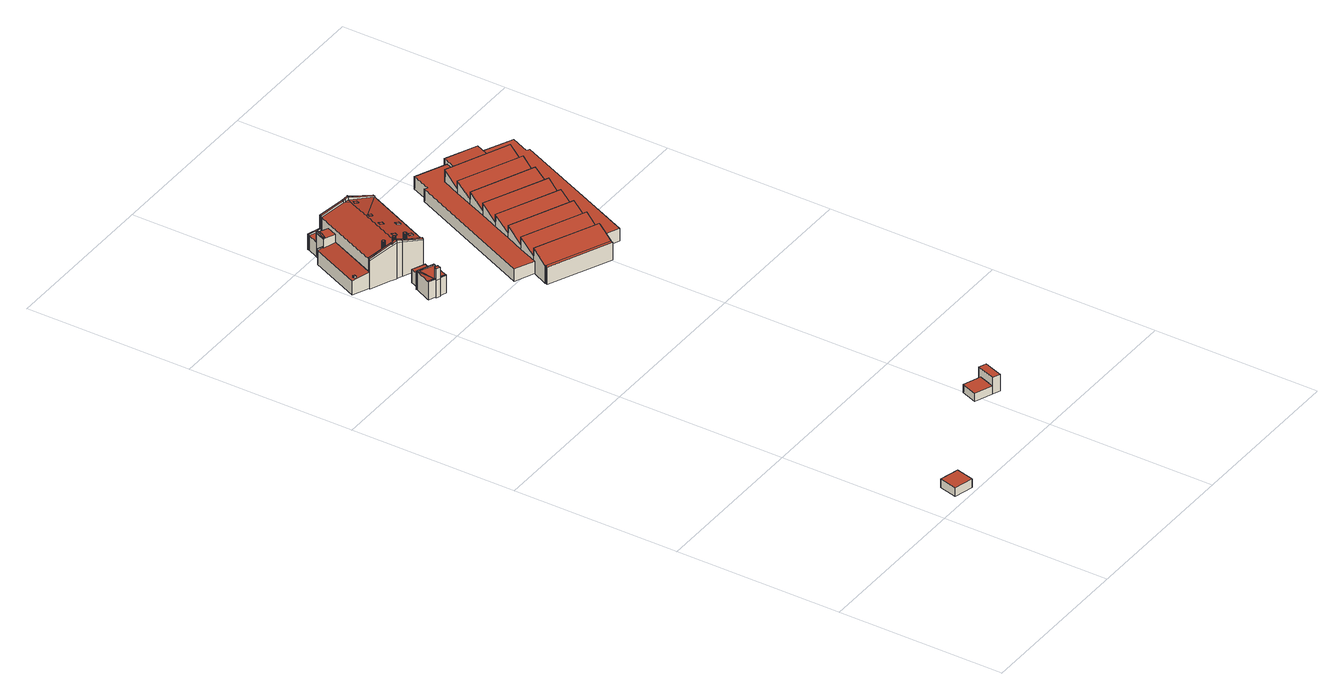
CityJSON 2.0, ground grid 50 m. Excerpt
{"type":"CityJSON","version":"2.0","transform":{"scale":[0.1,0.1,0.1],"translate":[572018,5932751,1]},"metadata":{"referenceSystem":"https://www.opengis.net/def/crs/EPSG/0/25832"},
"CityObjects":{
"building1":{"type":"Building","attributes":{"Grundfläche 2D":"33.095883","Grundhöhe NN":"3.582"},"geometry":[{"type":"Solid","lod":"3","boundaries":[[[[0,1,2,3]],[[4,5,3,2]],[[5,6,0,3]],[[6,7,1,0]],[[7,4,2,1]],[[7,6,5,4]]]],"semantics":{"surfaces":[{"type":"RoofSurface"},{"type":"WallSurface"},{"type":"GroundSurface"}],"values":[[0,1,1,1,1,2]]}}]},
"building2":{"type":"Building","attributes":{"Grundfläche 2D":"28.076037","Grundhöhe NN":"1.851"},"geometry":[{"type":"Solid","lod":"3","boundaries":[[[[8,9,10,11]],[[12,13,11,10]],[[13,14,8,11]],[[14,15,9,8]],[[15,12,10,9]],[[15,14,13,12]]]],"semantics":{"surfaces":[{"type":"RoofSurface"},{"type":"WallSurface"},{"type":"GroundSurface"}],"values":[[0,1,1,1,1,2]]}}]},
"building3":{"type":"Building","attributes":{"Grundfläche 2D":"14.367687","Grundhöhe NN":"1.981"},"geometry":[{"type":"Solid","lod":"3","boundaries":[[[[16,17,18,19]],[[16,19,20,21]],[[17,16,21,22]],[[18,17,22,23]],[[19,18,23,20]],[[22,21,20,23]]]],"semantics":{"surfaces":[{"type":"RoofSurface"},{"type":"WallSurface"},{"type":"GroundSurface"}],"values":[[0,1,1,1,1,2]]}}]},
"building4":{"type":"Building","attributes":{"Grundfläche 2D":"45.398394","Grundhöhe NN":"2.312"},"children":["building4-1","building4-2","building4-3","building4-4"],"geometry":[{"type":"Solid","lod":"3","boundaries":[[[[24,25,26,27,28]],[[25,29,30,31,32,33,26,25,24,34]],[[31,30,29,25,34,24,35,36,37,38,39,40,41,42]],[[43,26,33]],[[44,45,46,47]],[[24,28,48,49]],[[35,24,49,50]],[[36,35,50,51]],[[37,36,51,52]],[[38,37,52,53]],[[39,38,53,54]],[[40,39,54,55]],[[41,40,55,56]],[[42,41,56,57]],[[46,58,59,33,32,31,42,57,60,47]],[[43,33,59,61]],[[26,43,61,62]],[[28,27,26,62,63,48]],[[44,47,60,64]],[[45,44,64,65]],[[46,45,65,58]],[[51,50,49,48,63,62,61,59,58,65,64,60,57,56,55,54,53,52]]]],"semantics":{"surfaces":[{"type":"RoofSurface"},{"type":"WallSurface"},{"type":"GroundSurface"}],"values":[[0,0,0,0,0,1,1,1,1,1,1,1,1,1,1,1,1,1,1,1,1,2]]}}]},
"building4-1":{"type":"BuildingInstallation","parents":["building4"],"geometry":[{"type":"MultiSurface","lod":"3","boundaries":[[[66,67,68,69]],[[68,67,39,70]],[[37,38,66,69]],[[38,39,67,66]]],"semantics":{"surfaces":[{"type":"RoofSurface"},{"type":"WallSurface"}],"values":[0,1,1,1]}}]},
"building4-2":{"type":"BuildingInstallation","parents":["building4"],"geometry":[{"type":"MultiSurface","lod":"3","boundaries":[[[71,72,73,74,75,76]],[[35,74,73,72,77,78,79,80,24]],[[35,36,75,74]],[[81,76,75,36,37,69,68,70]],[[72,71,76,81,34,77]]],"semantics":{"surfaces":[{"type":"RoofSurface"},{"type":"WallSurface"}],"values":[0,1,1,1,1]}}]},
"building4-3":{"type":"BuildingInstallation","parents":["building4"],"geometry":[{"type":"MultiSurface","lod":"3","boundaries":[[[82,83,84,85,86,87,88,89,90]],[[42,31,32,33,88,87]],[[33,43,89,88]],[[43,26,91,29,30,92,41,86,85,84,83,82,90,89]],[[41,42,87,86]]],"semantics":{"surfaces":[{"type":"RoofSurface"},{"type":"WallSurface"}],"values":[0,1,1,1,1]}}]},
"building4-4":{"type":"BuildingInstallation","parents":["building4"],"geometry":[{"type":"MultiSurface","lod":"3","boundaries":[[[79,93,94,95,80]],[[78,25,93,79]],[[94,93,25,27]],[[27,28,95,94]],[[28,24,80,95]]],"semantics":{"surfaces":[{"type":"RoofSurface"},{"type":"WallSurface"}],"values":[0,1,1,1,1]}}]},
"building5":{"type":"Building","attributes":{"Grundfläche 2D":"499.636915","Grundhöhe NN":"2.322"},"children":["building5-1","building5-2","building5-3","building5-4","building5-5","building5-6","building5-7","building5-8","building5-9","building5-10","building5-11","building5-12","building5-13"],"geometry":[{"type":"Solid","lod":"3","boundaries":[[[[96,97,98,99]],[[100,101,102,97]],[[102,98,97]],[[103,104,105,100]],[[105,101,100]],[[103,106,107,104]],[[108,107,106]],[[106,109,110,111,112,113,108]],[[114,115,116]],[[117,118,119,114]],[[119,115,114]],[[120,121,119,118]],[[122,123,124,125,121,120]],[[126,127,125,124]],[[128,129,127,126]],[[130,131,132,129,128]],[[132,131,133,134,135,136]],[[137,138,139,140,141,142,143,144]],[[145,139,138]],[[146,143,142]],[[147,148,149]],[[150,151,152,153,154,155,147,149]],[[156,154,153,157,158]],[[157,159,158]],[[159,160,158]],[[160,161,158]],[[162,163,164,165,166,167,166,168,169,148,147,155,154,156,158,161,170,171]],[[172,173,174,175,176,177,178,179,180,181]],[[182,183,184,185,186,187,188,189]],[[190,191,192,193,106,103,100,97,96]],[[193,194,109,106]],[[195,111,110,109,194,196]],[[195,163,162,171,108,113,112,111]],[[107,108,171,170,161]],[[104,107,161,160]],[[160,159,157,153,99,98,102,101,105,104]],[[153,190,96,99]],[[197,198,116,115]],[[117,114,116,198,152,151,150,120,118]],[[150,149,123,122,120]],[[149,148,124,123]],[[168,166,165,199,134,133,131,130,128,126,124,148,169]],[[199,200,201,136,135,134]],[[201,202,203,204,205,125,127,129,132,136]],[[205,206,207,119,121,125]],[[197,115,119,207,208]],[[142,141,209,210]],[[146,142,210,211]],[[143,146,211,212]],[[144,143,212,213]],[[180,199,165,214,215]],[[216,201,200,199,180,179,217]],[[218,219,220,205,204,203,202,201,216,221]],[[222,207,206,205,220,223]],[[197,208,207,222,224]],[[198,197,224,225]],[[152,198,225,226]],[[153,152,226,227]],[[190,153,227,228]],[[229,193,192,191,190,228,230]],[[194,193,229,231]],[[139,195,196,194,231,209,141,140]],[[195,139,145,163]],[[182,189,181,232,214,165,164,163,145,138]],[[180,215,232,181]],[[176,175,233,234]],[[235,178,177,176,234,236]],[[179,178,235,217]],[[144,184,183,182,138,137]],[[174,173,187,186,185,184,144,213,233,175]],[[189,188,187,173,172,181]],[[213,212,211,210,209,231,229,230,228,227,226,225,224,222,223,220,219,218,221,216,217,235,236,234,233],[215,214,232]]]],"semantics":{"surfaces":[{"type":"RoofSurface"},{"type":"WallSurface"},{"type":"GroundSurface"}],"values":[[0,0,0,0,0,0,0,0,0,0,0,0,0,0,0,0,0,0,0,0,0,0,0,0,0,0,0,0,0,1,1,1,1,1,1,1,1,1,1,1,1,1,1,1,1,1,1,1,1,1,1,1,1,1,1,1,1,1,1,1,1,1,1,1,1,1,1,1,1,1,1,2]]}}]},
"building5-1":{"type":"BuildingInstallation","parents":["building5"],"geometry":[{"type":"MultiSurface","lod":"3","boundaries":[[[237,238,239,240]],[[240,239,241,242]],[[237,240,242,243]],[[238,237,243,244]],[[239,238,244,241]]],"semantics":{"surfaces":[{"type":"RoofSurface"},{"type":"WallSurface"}],"values":[0,1,1,1,1]}}]},
"building5-2":{"type":"BuildingInstallation","parents":["building5"],"geometry":[{"type":"MultiSurface","lod":"3","boundaries":[[[245,246,247,248]],[[249,250,248,247]],[[250,251,245,248]],[[246,245,251,252]],[[247,246,252,249]]],"semantics":{"surfaces":[{"type":"RoofSurface"},{"type":"WallSurface"}],"values":[0,1,1,1,1]}}]},
"building5-3":{"type":"BuildingInstallation","parents":["building5"],"geometry":[{"type":"MultiSurface","lod":"3","boundaries":[[[253,254,255,256]],[[257,258,256,255]],[[253,256,258,259]],[[259,260,254,253]],[[255,254,260,257]]],"semantics":{"surfaces":[{"type":"RoofSurface"},{"type":"WallSurface"}],"values":[0,1,1,1,1]}}]},
"building5-4":{"type":"BuildingInstallation","parents":["building5"],"geometry":[{"type":"MultiSurface","lod":"3","boundaries":[[[261,262,263,264]],[[264,263,265,266]],[[261,264,266,267]],[[262,261,267,268]],[[263,262,268,265]]],"semantics":{"surfaces":[{"type":"RoofSurface"},{"type":"WallSurface"}],"values":[0,1,1,1,1]}}]},
"building5-5":{"type":"BuildingInstallation","parents":["building5"],"geometry":[{"type":"MultiSurface","lod":"3","boundaries":[[[269,270,271,272]],[[271,270,273,274]],[[272,271,274,275]],[[275,276,269,272]],[[276,273,270,269]]],"semantics":{"surfaces":[{"type":"RoofSurface"},{"type":"WallSurface"}],"values":[0,1,1,1,1]}}]},
"building5-6":{"type":"BuildingInstallation","parents":["building5"],"geometry":[{"type":"MultiSurface","lod":"3","boundaries":[[[277,278,279,280]],[[280,279,281,282]],[[282,283,277,280]],[[278,277,283,284]],[[284,281,279,278]]],"semantics":{"surfaces":[{"type":"RoofSurface"},{"type":"WallSurface"}],"values":[0,1,1,1,1]}}]},
"building5-7":{"type":"BuildingInstallation","parents":["building5"],"geometry":[{"type":"MultiSurface","lod":"3","boundaries":[[[285,286,287,288]],[[287,174,175,288]],[[175,176,285,288]],[[176,177,286,285]],[[287,286,177,174]]],"semantics":{"surfaces":[{"type":"RoofSurface"},{"type":"WallSurface"}],"values":[0,1,1,1,1]}}]},
"building5-8":{"type":"BuildingInstallation","parents":["building5"],"geometry":[{"type":"MultiSurface","lod":"3","boundaries":[[[289,290,291,292]],[[293,294,289,292,295,296,297]],[[291,184,185,186,187,297,296,295,292]],[[187,188,293,297]],[[188,298,183,290,289,294,293]],[[183,184,291,290]]],"semantics":{"surfaces":[{"type":"RoofSurface"},{"type":"WallSurface"}],"values":[0,0,1,1,1,1]}}]},
"building5-9":{"type":"BuildingInstallation","parents":["building5"],"geometry":[{"type":"MultiSurface","lod":"3","boundaries":[[[299,300,301,302,303]],[[300,140,141,301]],[[141,142,302,301]],[[142,146,303,302]],[[146,143,140,300,299,303]]],"semantics":{"surfaces":[{"type":"RoofSurface"},{"type":"WallSurface"}],"values":[0,1,1,1,1]}}]},
"building5-10":{"type":"BuildingInstallation","parents":["building5"],"geometry":[{"type":"MultiSurface","lod":"3","boundaries":[[[304,305,306,307,308,309,310,311,312,313,314,315,316,317,318,319,320,321,322,323,324,325,326,327,328,329,330,331,332,333]],[[306,305,334,335]],[[307,306,335,336]],[[308,307,336,337]],[[305,304,338,334]],[[309,308,337,339]],[[310,309,339,340]],[[311,310,340,341]],[[312,311,341,342]],[[313,312,342,343]],[[314,313,343,344]],[[315,314,344,345]],[[316,315,345,346]],[[317,316,346,347]],[[318,317,347,348]],[[318,348,349]],[[319,318,349,350]],[[320,319,350,351]],[[321,320,351,352]],[[322,321,352,353]],[[323,322,353,354]],[[324,323,354,355]],[[325,324,355,356]],[[326,325,356,357]],[[327,326,357,358]],[[328,327,358,359]],[[328,359,360]],[[329,328,360,361]],[[330,329,361,362]],[[331,330,362,363]],[[331,363,364]],[[332,331,364,365]],[[333,332,365,366]],[[304,333,366,338]]],"semantics":{"surfaces":[{"type":"RoofSurface"},{"type":"WallSurface"}],"values":[0,1,1,1,1,1,1,1,1,1,1,1,1,1,1,1,1,1,1,1,1,1,1,1,1,1,1,1,1,1,1,1,1,1]}}]},
"building5-11":{"type":"BuildingInstallation","parents":["building5"],"geometry":[{"type":"MultiSurface","lod":"3","boundaries":[[[367,368,369,370,371,372,373,374,375,376,377,378,379,380,381,382,383,384,385,386,387,388,389,390,391,392,393,394,395]],[[367,396,167,368]],[[397,398,393,392]],[[398,399,394,393]],[[399,400,395,394]],[[400,396,367,395]],[[167,401,369,368]],[[401,402,370,369]],[[402,403,371,370]],[[403,404,372,371]],[[404,405,373,372]],[[405,147,374,373]],[[147,406,375,374]],[[406,407,376,375]],[[407,408,376]],[[377,376,408,409]],[[409,410,378,377]],[[410,411,379,378]],[[411,412,380,379]],[[381,380,412,413]],[[413,414,382,381]],[[414,415,383,382]],[[415,416,384,383]],[[416,417,385,384]],[[417,418,386,385]],[[387,386,418,419]],[[419,420,388,387]],[[420,155,389,388]],[[155,421,390,389]],[[421,422,391,390]],[[422,423,391]],[[423,397,392,391]]],"semantics":{"surfaces":[{"type":"RoofSurface"},{"type":"WallSurface"}],"values":[0,1,1,1,1,1,1,1,1,1,1,1,1,1,1,1,1,1,1,1,1,1,1,1,1,1,1,1,1,1,1,1]}}]},
"building5-12":{"type":"BuildingInstallation","parents":["building5"],"geometry":[{"type":"MultiSurface","lod":"3","boundaries":[[[424,425,426,427]],[[427,426,428,429]],[[429,430,424,427]],[[425,424,430,431]],[[431,428,426,425]]],"semantics":{"surfaces":[{"type":"RoofSurface"},{"type":"WallSurface"}],"values":[0,1,1,1,1]}}]},
"building5-13":{"type":"BuildingInstallation","parents":["building5"],"geometry":[{"type":"MultiSurface","lod":"3","boundaries":[[[432,433,434,435,436,437,438,439,440,441,442,443,444,445,446,447,448,449,450,451,452,453,454,455,456,457,458,459,460,461,462]],[[433,432,463,464]],[[434,433,464,465]],[[462,461,466,467]],[[432,462,467,463]],[[435,434,465,468]],[[436,435,468,469]],[[437,436,469,470]],[[438,437,470,471]],[[439,438,471,472]],[[440,439,472,473]],[[440,473,474]],[[441,440,474,475]],[[442,441,475,476]],[[443,442,476,477]],[[444,443,477,478]],[[445,444,478,479]],[[446,445,479,480]],[[447,446,480,481]],[[448,447,481,482]],[[449,448,482,483]],[[450,449,483,484]],[[451,450,484,485]],[[452,451,485,486]],[[453,452,486,487]],[[454,453,487,488]],[[455,454,488,489]],[[456,455,489,490]],[[457,456,490,491]],[[458,457,491,492]],[[459,458,492,493]],[[460,459,493,494]],[[461,460,494,466]]],"semantics":{"surfaces":[{"type":"RoofSurface"},{"type":"WallSurface"}],"values":[0,1,1,1,1,1,1,1,1,1,1,1,1,1,1,1,1,1,1,1,1,1,1,1,1,1,1,1,1,1,1,1,1]}}]},
"building6":{"type":"Building","attributes":{"Grundfläche 2D":"1709.505572","Grundhöhe NN":"2.263"},"geometry":[{"type":"Solid","lod":"3","boundaries":[[[[495,496,497,498]],[[499,500,501,502,503,504,505,506,507,508,509,510,511,512,513]],[[514,515,516,517,518,519,520,521,522,523,524,525,526,527,528]],[[529,530,531,532,533,534,535]],[[536,530,529,537]],[[531,530,538]],[[539,540,541,542]],[[543,544,545,546]],[[547,548,549,550,551]],[[552,553,554,555]],[[556,557,558,559]],[[560,561,562,563]],[[564,565,566,567]],[[568,497,496,523,522,569]],[[498,497,568,570]],[[512,511,495,498,570,571]],[[502,501,572,573]],[[513,512,571,574]],[[499,513,574,575]],[[500,499,575,576]],[[501,500,576,572]],[[518,517,577,578]],[[519,518,578,579]],[[520,519,579,580]],[[521,520,580,581]],[[522,521,581,569]],[[582,535,534,533,557,503,502,573]],[[529,535,582,583]],[[537,529,583,584]],[[536,537,584,585]],[[530,536,585,586]],[[538,530,586,587]],[[516,558,532,531,538,587,577,517]],[[532,558,557,533]],[[542,541,527,526,562]],[[542,562,561,539]],[[539,561,508,507,540]],[[546,545,528,527,541]],[[546,541,540,543]],[[543,540,507,506,544]],[[548,525,524,549]],[[496,495,511,510,551,550,549,524,523]],[[551,510,509,547]],[[555,554,515,514,566]],[[555,566,565,552]],[[552,565,505,504,553]],[[559,558,516,515,554]],[[559,554,553,556]],[[556,553,504,503,557]],[[563,562,526,525,548]],[[563,548,547,560]],[[560,547,509,508,561]],[[567,566,514,528,545]],[[567,545,544,564]],[[564,544,506,505,565]],[[572,576,575,574,571,570,568,569,581,580,579,578,577,587,586,585,584,583,582,573]]]],"semantics":{"surfaces":[{"type":"RoofSurface"},{"type":"WallSurface"},{"type":"GroundSurface"}],"values":[[0,0,0,0,0,0,0,0,0,0,0,0,0,1,1,1,1,1,1,1,1,1,1,1,1,1,1,1,1,1,1,1,1,1,1,1,1,1,1,1,1,1,1,1,1,1,1,1,1,1,1,1,1,1,1,2]]}}]}
},
"vertices":[
[91,71,53],[78,17,53],[136,3,53],[149,56,53],[136,3,26],[149,56,26],[91,71,26],[78,17,26],
[482,218,35],[535,198,35],[552,246,35],[500,265,35],[552,246,9],[500,265,9],[482,218,9],[535,198,9],
[557,189,62],[577,245,62],[555,253,62],[534,197,62],[534,197,10],[557,189,10],[577,245,10],[555,253,10],
[113,1638,69],[113,1641,69],[115,1697,70],[93,1650,70],[92,1647,70],[121,1694,70],[157,1679,69],[159,1681,69],[122,1697,70],[115,1700,70],[118,1643,69],[111,1635,69],[121,1630,69],[122,1634,69],[143,1625,69],[144,1627,69],[166,1675,69],[165,1675,69],[166,1678,69],[114,1698,70],[172,1709,55],[134,1726,55],[122,1697,55],[159,1681,55],[92,1647,13],[113,1638,13],[111,1635,13],[121,1630,13],[122,1634,13],[143,1625,13],[144,1627,13],[166,1675,13],[165,1675,13],[166,1678,13],[122,1697,13],[115,1700,13],[159,1681,13],[114,1698,13],[115,1697,13],[93,1650,13],[172,1709,13],[134,1726,13],
[143,1625,71],[144,1627,71],[124,1637,71],[122,1634,71],[124,1637,69],
[118,1643,105],[116,1644,105],[113,1638,105],[111,1635,105],[121,1630,105],[125,1640,105],[116,1644,69],[114,1641,69],[114,1641,71],[113,1638,71],[125,1640,69],
[120,1695,71],[121,1694,71],[157,1679,71],[158,1678,71],[165,1675,71],[166,1678,71],[115,1700,71],[114,1698,71],[115,1697,71],[120,1695,70],[158,1678,69],
[113,1641,71],[93,1650,71],[92,1647,71],
[298,1950,107],[238,1977,128],[236,1970,128],[296,1944,107],[225,1983,135],[222,1976,135],[235,1971,128],[224,1983,135],[221,1977,135],[222,1977,135],[210,1989,128],[212,1981,131],[207,1983,128],[147,2017,107],[147,2016,107],[144,2011,107],[145,2010,108],[196,1988,125],[162,1760,122],[203,1735,106],[206,1740,107],[157,1762,124],[145,1767,128],[143,1761,128],[140,1770,131],[128,1768,135],[135,1772,133],[131,1774,135],[130,1774,135],[127,1768,135],[122,1777,131],[114,1773,128],[117,1780,128],[114,1774,128],[102,1786,123],[97,1788,122],[52,1800,108],[55,1807,108],[54,1807,107],[52,1803,107],[51,1801,107],[102,1995,59],[132,1981,60],[144,2011,60],[145,2013,60],[147,2016,60],[112,2031,59],[112,2027,59],[98,1996,59],[145,2010,60],[111,2028,59],[132,1776,126],[130,1774,126],[131,1774,126],[135,1772,125],[140,1770,123],[205,1741,103],[296,1944,103],[185,1896,126],[135,1784,126],[213,1958,126],[222,1976,126],[217,1967,126],[222,1977,126],[221,1977,126],[212,1981,123],[196,1988,119],[145,2010,103],[132,1981,103],[55,1807,103],[117,1780,122],[130,1781,125],[122,1777,123],[127,1775,125],[210,1981,123],[207,1983,122],[88,1963,60],[84,1964,60],[85,1967,60],[86,1968,60],[71,1975,58],[70,1973,58],[4,1825,58],[52,1803,64],[54,1807,64],[118,1950,64],[132,1981,88],[102,1995,88],[98,1996,88],[86,1968,88],[85,1967,88],[84,1964,88],[88,1963,88],[118,1950,88],[298,1950,103],[238,1977,122],[224,1983,126],[210,1989,122],[147,2017,103],[144,2011,103],[147,2016,103],[203,1735,103],[206,1740,103],[54,1807,103],[52,1803,103],[51,1801,103],[52,1800,104],[114,1774,122],[114,1773,122],[127,1768,126],[128,1768,126],[143,1761,122],[203,1735,104],[147,2016,13],[112,2031,13],[111,2028,13],[112,2027,13],[98,1996,13],[55,1807,13],[54,1807,13],[51,1801,13],[52,1803,13],[114,1774,13],[114,1773,13],[127,1768,13],[52,1800,13],[143,1761,13],[128,1768,13],[203,1735,13],[206,1740,13],[205,1741,13],[296,1944,13],[298,1950,13],[210,1989,13],[238,1977,13],[147,2017,13],[118,1950,13],[86,1968,13],[71,1975,13],[4,1825,13],[70,1973,13],
[165,1791,121],[168,1799,121],[158,1804,124],[154,1796,124],[158,1804,123],[154,1796,123],[165,1791,119],[168,1799,119],
[188,1846,121],[191,1854,121],[181,1859,124],[177,1851,124],[181,1859,123],[177,1851,123],[188,1846,120],[191,1854,120],
[202,1765,110],[205,1773,110],[195,1777,112],[191,1770,112],[195,1777,110],[191,1770,110],[202,1765,107],[205,1773,107],
[225,1819,110],[229,1827,110],[218,1832,112],[215,1824,112],[218,1832,110],[215,1824,110],[225,1819,107],[229,1827,107],
[202,1889,122],[206,1897,122],[195,1901,125],[191,1893,125],[206,1897,121],[195,1901,124],[191,1893,124],[202,1889,121],
[15,1826,64],[20,1823,64],[23,1829,64],[17,1831,64],[23,1829,60],[17,1831,59],[15,1826,59],[20,1823,60],
[71,1975,62],[70,1973,62],[85,1967,62],[86,1968,62],
[95,1979,96],[102,1995,92],[98,1996,92],[92,1981,96],[88,1963,92],[90,1967,93],[86,1968,93],[85,1967,93],[84,1964,92],[90,1967,88],
[112,2027,63],[145,2013,66],[147,2016,66],[112,2031,63],[111,2028,63],
[166,1762,137],[166,1763,137],[167,1763,137],[167,1764,137],[168,1764,137],[168,1765,137],[168,1766,137],[168,1767,137],[167,1768,137],[167,1769,137],[166,1769,137],[166,1770,137],[165,1770,137],[164,1770,137],[163,1770,137],[162,1770,137],[161,1770,137],[161,1769,137],[160,1769,137],[160,1768,137],[159,1767,137],[159,1766,137],[159,1765,137],[160,1765,137],[160,1764,137],[161,1763,137],[162,1762,137],[163,1762,137],[164,1762,137],[165,1762,137],[166,1763,116],[167,1763,116],[167,1764,116],[168,1764,116],[166,1762,116],[168,1765,116],[168,1766,116],[168,1767,116],[167,1768,116],[167,1769,116],[166,1769,116],[166,1770,117],[165,1770,117],[164,1770,117],[163,1770,117],[163,1770,118],[162,1770,118],[161,1770,118],[161,1769,118],[160,1769,118],[160,1768,118],[159,1767,118],[159,1766,118],[159,1765,118],[160,1765,118],[160,1764,118],[160,1764,117],[161,1763,117],[162,1762,117],[163,1762,117],[163,1762,116],[164,1762,116],[165,1762,116],
[130,1782,137],[130,1781,137],[130,1780,137],[130,1779,137],[130,1778,137],[130,1777,137],[131,1777,137],[132,1776,137],[133,1776,137],[134,1776,137],[135,1776,137],[136,1776,137],[136,1777,137],[137,1777,137],[137,1778,137],[138,1778,137],[138,1779,137],[138,1780,137],[138,1781,137],[137,1782,137],[137,1783,137],[136,1783,137],[135,1784,137],[134,1784,137],[133,1784,137],[132,1784,137],[132,1783,137],[131,1783,137],[131,1782,137],[130,1782,125],[132,1784,125],[132,1783,125],[131,1783,125],[131,1782,125],[130,1780,125],[130,1779,125],[130,1778,125],[130,1777,126],[131,1777,126],[133,1776,126],[134,1776,126],[134,1776,125],[135,1776,125],[136,1776,125],[136,1777,125],[137,1777,125],[137,1778,125],[138,1778,125],[138,1779,125],[138,1780,125],[138,1781,125],[137,1782,125],[137,1783,126],[136,1783,126],[134,1784,126],[133,1784,126],[133,1784,125],
[230,1951,123],[234,1959,123],[223,1964,125],[219,1956,125],[223,1964,124],[219,1956,124],[230,1951,121],[234,1959,121],
[107,1790,137],[107,1791,137],[108,1791,137],[108,1792,137],[108,1793,137],[108,1794,137],[108,1795,137],[107,1795,137],[107,1796,137],[106,1797,137],[105,1797,137],[104,1797,137],[103,1797,137],[102,1797,137],[101,1797,137],[101,1796,137],[100,1796,137],[100,1795,137],[99,1794,137],[99,1793,137],[99,1792,137],[100,1791,137],[100,1790,137],[101,1789,137],[102,1789,137],[103,1789,137],[103,1788,137],[104,1788,137],[104,1789,137],[105,1789,137],[106,1789,137],[107,1790,118],[107,1791,118],[108,1791,118],[105,1789,118],[106,1789,118],[108,1792,118],[108,1793,118],[108,1794,118],[108,1795,118],[107,1795,118],[107,1796,118],[107,1796,117],[106,1797,117],[105,1797,117],[104,1797,117],[103,1797,116],[102,1797,116],[101,1797,116],[101,1796,116],[100,1796,116],[100,1795,116],[99,1794,116],[99,1793,116],[99,1792,116],[100,1791,116],[100,1790,117],[101,1789,117],[102,1789,117],[103,1789,117],[103,1788,118],[104,1788,118],[104,1789,118],
[557,1849,62],[651,1808,62],[682,1877,62],[587,1918,62],[465,1891,52],[456,1895,52],[283,1506,52],[340,1481,52],[342,1485,52],[366,1540,52],[391,1595,52],[415,1650,52],[440,1705,52],[463,1759,52],[487,1814,52],[512,1868,52],[557,1849,52],[582,1906,52],[489,1947,52],[577,1513,52],[552,1458,52],[527,1403,52],[526,1400,52],[582,1375,52],[754,1763,52],[745,1768,52],[769,1822,52],[676,1864,52],[651,1808,52],[698,1787,52],[673,1732,52],[648,1678,52],[626,1622,52],[600,1568,52],[320,1434,68],[504,1353,68],[526,1400,89],[527,1403,91],[342,1485,91],[340,1481,89],[319,1434,68],[501,1345,68],[316,1427,68],[505,1352,68],[463,1759,91],[440,1705,67],[626,1622,67],[648,1678,91],[440,1705,91],[415,1650,67],[600,1568,67],[626,1622,91],[487,1814,67],[673,1732,67],[698,1787,91],[557,1849,91],[512,1868,91],[391,1595,91],[366,1540,67],[552,1458,67],[577,1513,91],[366,1540,91],[342,1485,66],[527,1403,66],[552,1458,91],[487,1814,91],[463,1759,67],[648,1678,67],[673,1732,91],[415,1650,91],[391,1595,67],[577,1513,67],[600,1568,91],[682,1877,13],[676,1864,13],[587,1918,13],[582,1906,13],[283,1506,13],[340,1481,13],[489,1947,13],[465,1891,13],[456,1895,13],[526,1400,13],[582,1375,13],[754,1763,13],[745,1768,13],[769,1822,13],[319,1434,13],[320,1434,13],[316,1427,13],[501,1345,13],[504,1353,13],[505,1352,13]
]}
